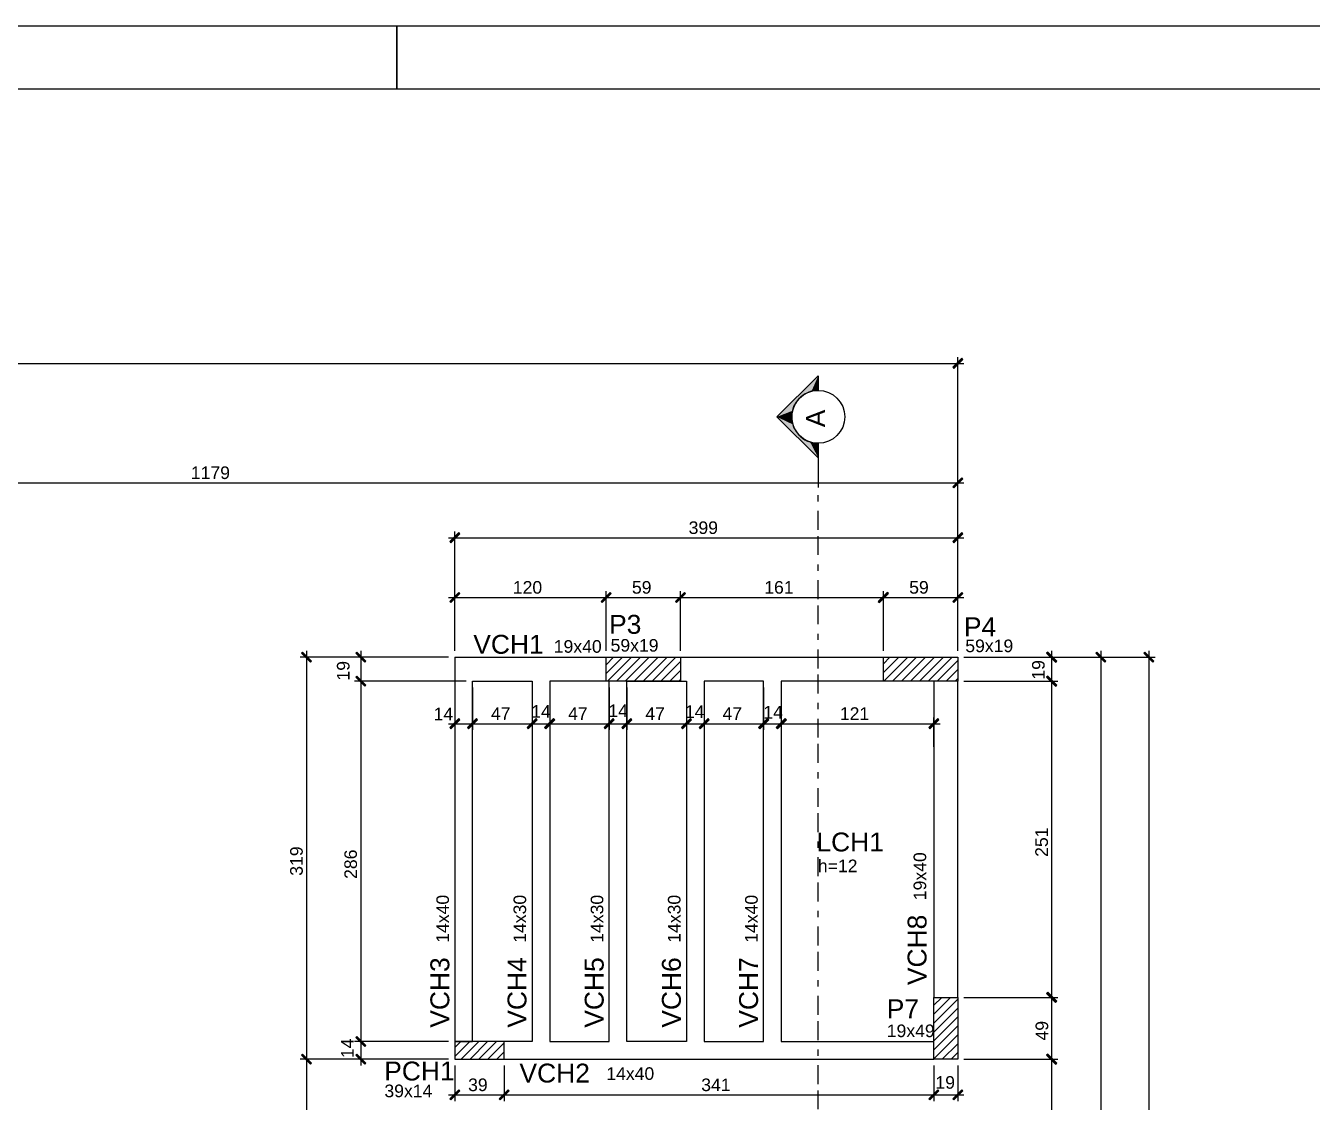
# Model space of a CAD drawing. Extents: x 0 to 119, y 0 to 84.
# Drawn here: x 39.01 to 59.43, y 67.01 to 84.1 of the extents above; entities that cross this region are included whole.
import ezdxf

# ---------------------------------------------------------------- set-up
doc = ezdxf.new("R2010")
doc.units = 0
doc.linetypes.add('ESTILO_TQS_0003', pattern=[0.92, 0.3, -0.15, 0.02, -0.15, 0.3])
for name, color, linetype in [('1', 1, 'CONTINUOUS'), ('2', 2, 'CONTINUOUS'), ('4', 4, 'CONTINUOUS'), ('5', 5, 'CONTINUOUS'), ('7', 7, 'CONTINUOUS'), ('8', 8, 'CONTINUOUS')]:
    doc.layers.add(name, color=color, linetype=linetype)
doc.styles.add('TQS_ARIAL', font='arial.ttf')

msp = doc.modelspace()

# ---------------------------------------------------------------- linework, layer by layer
at = {"layer": '1', "linetype": 'CONTINUOUS'}
for p, q in [((53.7982, 74.1764), (53.7982, 78.839615)), ((9.6182, 78.739615), (53.8982, 78.739615)), ((30.1182, 76.844087), (53.8982, 76.844087)), ((53.7982, 74.1764), (53.7982, 76.944087)), ((45.7182, 75.971842), (53.8982, 75.971842)), ((45.8182, 74.804769), (45.8182, 76.071842)), ((53.7982, 74.836222), (53.7982, 76.071842)), ((45.7182, 75.024347), (48.3182, 75.024347)), ((45.8182, 74.1764), (45.8182, 75.124347)), ((48.1182, 75.024347), (49.4982, 75.024347)), ((48.2182, 74.1764), (48.2182, 75.124347)), ((48.2182, 74.750373), (48.2182, 75.124347)), ((49.2982, 75.024347), (52.7182, 75.024347)), ((49.3982, 74.1764), (49.3982, 75.124347)), ((49.3982, 74.1764), (49.3982, 75.124347)), ((52.5182, 75.024347), (53.8982, 75.024347)), ((52.6182, 74.1764), (52.6182, 75.124347)), ((52.6182, 74.1764), (52.6182, 75.124347)), ((53.7982, 74.836222), (53.7982, 75.124347)), ((43.464158, 74.1764), (43.464158, 67.5964)), ((44.324761, 74.1764), (44.324761, 73.5964)), ((55.289246, 74.1764), (55.289246, 73.5964)), ((56.067872, 74.1764), (56.067872, 49.9064)), ((56.830962, 74.1764), (56.830962, 14.006398)), ((44.871481, 74.0764), (43.364158, 74.0764)), ((45.7182, 74.0764), (44.224761, 74.0764)), ((45.8182, 73.9764), (45.8182, 72.920392)), ((53.8982, 74.0764), (55.389246, 74.0764)), ((53.8982, 74.0764), (56.930962, 74.0764)), ((54.743723, 74.0764), (56.167872, 74.0764)), ((44.324761, 73.7964), (44.324761, 67.8764)), ((55.289246, 73.7964), (55.289246, 68.5764)), ((45.9982, 73.6964), (44.224761, 73.6964)), ((45.9982, 73.6964), (44.224761, 73.6964)), ((46.0982, 73.5964), (46.0982, 72.920392)), ((47.0432, 73.5964), (47.0432, 72.920392)), ((47.322908, 73.5964), (47.322908, 72.920392)), ((47.322908, 73.5964), (47.322908, 72.920392)), ((48.267908, 73.5964), (48.267908, 72.920392)), ((48.267908, 73.5964), (48.267908, 72.920392)), ((48.547908, 73.5964), (48.547908, 72.920392)), ((48.547908, 73.5964), (48.547908, 72.920392)), ((49.492908, 73.5964), (49.492908, 72.920392)), ((49.492908, 73.5964), (49.492908, 72.920392)), ((49.772908, 73.5964), (49.772908, 72.920392)), ((49.772908, 73.5964), (49.772908, 72.920392)), ((50.717908, 73.6964), (50.717908, 73.6964)), ((50.717908, 73.5964), (50.717908, 72.920392)), ((50.717908, 73.5964), (50.717908, 72.920392)), ((50.997908, 73.5964), (50.997908, 72.920392)), ((50.997908, 73.5964), (50.997908, 72.920392)), ((53.8982, 73.6964), (55.389246, 73.6964)), ((53.8982, 73.6964), (55.389246, 73.6964)), ((46.0982, 73.293608), (46.0982, 72.920392)), ((47.042908, 73.128426), (47.042908, 72.920392)), ((53.4182, 72.653711), (53.4182, 73.120392)), ((45.7182, 73.020392), (46.1982, 73.020392)), ((45.9982, 73.020392), (47.1432, 73.020392)), ((46.942908, 73.020392), (47.422908, 73.020392)), ((47.222908, 73.020392), (48.367908, 73.020392)), ((48.167908, 73.020392), (48.647908, 73.020392)), ((48.447908, 73.020392), (49.592908, 73.020392)), ((49.392908, 73.020392), (49.872908, 73.020392)), ((49.672908, 73.020392), (50.817908, 73.020392)), ((50.617908, 73.020392), (51.097908, 73.020392)), ((50.897908, 73.020392), (53.5182, 73.020392)), ((53.8982, 68.6764), (55.389246, 68.6764)), ((54.442193, 68.6764), (55.389246, 68.6764)), ((55.289246, 68.7764), (55.289246, 67.5964)), ((44.324761, 68.0764), (44.324761, 67.5964)), ((43.464158, 67.7964), (43.464158, 63.886402)), ((45.7182, 67.9764), (44.224761, 67.9764)), ((45.7182, 67.9764), (44.224761, 67.9764)), ((55.289246, 67.7964), (55.289246, 65.886398)), ((44.871481, 67.6964), (43.364158, 67.6964)), ((45.7182, 67.6964), (43.364158, 67.6964)), ((45.7182, 67.6964), (44.224761, 67.6964)), ((45.8182, 67.5964), (45.8182, 67.027894)), ((46.59847, 67.5964), (46.59847, 67.027894)), ((53.418116, 67.5964), (53.418116, 67.027894)), ((53.7982, 67.5964), (53.7982, 67.027894)), ((53.8982, 67.6964), (55.389246, 67.6964)), ((53.8982, 67.6964), (55.389246, 67.6964)), ((46.59847, 67.4964), (46.59847, 67.027894)), ((53.418116, 67.212147), (53.418116, 67.027894)), ((45.7182, 67.127894), (46.69847, 67.127894)), ((46.49847, 67.127894), (53.518116, 67.127894)), ((53.318116, 67.127894), (53.8982, 67.127894))]:
    msp.add_line(p, q, dxfattribs=at)
for points in [[(0.000085, 84.100046), (21.000085, 84.100046), (21.000085, 83.100046), (21.000085, 84.100046), (32.900085, 84.100046), (32.900085, 83.100046), (32.900085, 84.100046), (44.900085, 84.100046), (44.900085, 83.100046), (44.900085, 84.100046), (63.400085, 84.100046)], [(53.736317, 78.660055), (53.879223, 78.80296), (53.861545, 78.820638), (53.718639, 78.677733), (53.736317, 78.660055)], [(51.585806, 77.240527), (50.929751, 77.891156), (51.585806, 78.541784), (51.585806, 78.311129), (51.553298, 78.309869), (51.516694, 78.305403), (51.477413, 78.2969), (51.438238, 78.284349), (51.402926, 78.26922), (51.36793, 78.250193), (51.338389, 78.230511), (51.308993, 78.206991), (51.283447, 78.182629), (51.251953, 78.145949), (51.223557, 78.103648), (51.206916, 78.072319), (51.190233, 78.032223), (51.177099, 77.987778), (51.168398, 77.937504), (51.165853, 77.895255), (51.166985, 77.860059), (51.173485, 77.811348), (51.183655, 77.770111), (51.200046, 77.725123), (51.219115, 77.686423), (51.241335, 77.650912), (51.266129, 77.618788), (51.297272, 77.58599), (51.33625, 77.553369), (51.373835, 77.528601), (51.415413, 77.507302), (51.454892, 77.492108), (51.488979, 77.482497), (51.524565, 77.475672), (51.560563, 77.471942), (51.585806, 77.471183), (51.585806, 77.240527)], [(53.736317, 76.764527), (53.879223, 76.907432), (53.861545, 76.92511), (53.718639, 76.782204), (53.736317, 76.764527)], [(45.756317, 75.892281), (45.899223, 76.035187), (45.881545, 76.052865), (45.738639, 75.909959), (45.756317, 75.892281)], [(53.736317, 75.892281), (53.879223, 76.035187), (53.861545, 76.052865), (53.718639, 75.909959), (53.736317, 75.892281)], [(45.756317, 74.944786), (45.899223, 75.087692), (45.881545, 75.10537), (45.738639, 74.962464), (45.756317, 74.944786)], [(48.156317, 74.944786), (48.299223, 75.087692), (48.281545, 75.10537), (48.138639, 74.962464), (48.156317, 74.944786)], [(48.156317, 74.944786), (48.299223, 75.087692), (48.281545, 75.10537), (48.138639, 74.962464), (48.156317, 74.944786)], [(49.336317, 74.944786), (49.479223, 75.087692), (49.461545, 75.10537), (49.318639, 74.962464), (49.336317, 74.944786)], [(49.336317, 74.944786), (49.479223, 75.087692), (49.461545, 75.10537), (49.318639, 74.962464), (49.336317, 74.944786)], [(52.556317, 74.944786), (52.699223, 75.087692), (52.681545, 75.10537), (52.538639, 74.962464), (52.556317, 74.944786)], [(52.556317, 74.944786), (52.699223, 75.087692), (52.681545, 75.10537), (52.538639, 74.962464), (52.556317, 74.944786)], [(53.736317, 74.944786), (53.879223, 75.087692), (53.861545, 75.10537), (53.718639, 74.962464), (53.736317, 74.944786)], [(43.384598, 74.138283), (43.527503, 73.995377), (43.545181, 74.013055), (43.402275, 74.155961), (43.384598, 74.138283)], [(44.245201, 74.138283), (44.388106, 73.995377), (44.405784, 74.013055), (44.262878, 74.155961), (44.245201, 74.138283)], [(55.209685, 74.138283), (55.352591, 73.995377), (55.370269, 74.013055), (55.227363, 74.155961), (55.209685, 74.138283)], [(55.988311, 74.138283), (56.131217, 73.995377), (56.148894, 74.013055), (56.005989, 74.155961), (55.988311, 74.138283)], [(56.751402, 74.138283), (56.894307, 73.995377), (56.911985, 74.013055), (56.76908, 74.155961), (56.751402, 74.138283)], [(44.245201, 73.758283), (44.388106, 73.615377), (44.405784, 73.633055), (44.262878, 73.775961), (44.245201, 73.758283)], [(44.245201, 73.758283), (44.388106, 73.615377), (44.405784, 73.633055), (44.262878, 73.775961), (44.245201, 73.758283)], [(55.209685, 73.758283), (55.352591, 73.615377), (55.370269, 73.633055), (55.227363, 73.775961), (55.209685, 73.758283)], [(55.209685, 73.758283), (55.352591, 73.615377), (55.370269, 73.633055), (55.227363, 73.775961), (55.209685, 73.758283)], [(45.756317, 72.940831), (45.899223, 73.083737), (45.881545, 73.101414), (45.738639, 72.958509), (45.756317, 72.940831)], [(46.036317, 72.940831), (46.179223, 73.083737), (46.161545, 73.101414), (46.018639, 72.958509), (46.036317, 72.940831)], [(46.036317, 72.940831), (46.179223, 73.083737), (46.161545, 73.101414), (46.018639, 72.958509), (46.036317, 72.940831)], [(46.981025, 72.940831), (47.123931, 73.083737), (47.106253, 73.101414), (46.963348, 72.958509), (46.981025, 72.940831)], [(46.981317, 72.940831), (47.124223, 73.083737), (47.106545, 73.101414), (46.963639, 72.958509), (46.981317, 72.940831)], [(47.261025, 72.940831), (47.403931, 73.083737), (47.386253, 73.101414), (47.243348, 72.958509), (47.261025, 72.940831)], [(47.261025, 72.940831), (47.403931, 73.083737), (47.386253, 73.101414), (47.243348, 72.958509), (47.261025, 72.940831)], [(48.206025, 72.940831), (48.348931, 73.083737), (48.331253, 73.101414), (48.188348, 72.958509), (48.206025, 72.940831)], [(48.206025, 72.940831), (48.348931, 73.083737), (48.331253, 73.101414), (48.188348, 72.958509), (48.206025, 72.940831)], [(48.486025, 72.940831), (48.628931, 73.083737), (48.611253, 73.101414), (48.468348, 72.958509), (48.486025, 72.940831)], [(48.486025, 72.940831), (48.628931, 73.083737), (48.611253, 73.101414), (48.468348, 72.958509), (48.486025, 72.940831)], [(49.431025, 72.940831), (49.573931, 73.083737), (49.556253, 73.101414), (49.413348, 72.958509), (49.431025, 72.940831)], [(49.431025, 72.940831), (49.573931, 73.083737), (49.556253, 73.101414), (49.413348, 72.958509), (49.431025, 72.940831)], [(49.711025, 72.940831), (49.853931, 73.083737), (49.836253, 73.101414), (49.693348, 72.958509), (49.711025, 72.940831)], [(49.711025, 72.940831), (49.853931, 73.083737), (49.836253, 73.101414), (49.693348, 72.958509), (49.711025, 72.940831)], [(50.656025, 72.940831), (50.798931, 73.083737), (50.781253, 73.101414), (50.638348, 72.958509), (50.656025, 72.940831)], [(50.656025, 72.940831), (50.798931, 73.083737), (50.781253, 73.101414), (50.638348, 72.958509), (50.656025, 72.940831)], [(50.936025, 72.940831), (51.078931, 73.083737), (51.061253, 73.101414), (50.918348, 72.958509), (50.936025, 72.940831)], [(50.936025, 72.940831), (51.078931, 73.083737), (51.061253, 73.101414), (50.918348, 72.958509), (50.936025, 72.940831)], [(53.356317, 72.940831), (53.499223, 73.083737), (53.481545, 73.101414), (53.338639, 72.958509), (53.356317, 72.940831)], [(55.209685, 68.738283), (55.352591, 68.595377), (55.370269, 68.613055), (55.227363, 68.755961), (55.209685, 68.738283)], [(55.209685, 68.738283), (55.352591, 68.595377), (55.370269, 68.613055), (55.227363, 68.755961), (55.209685, 68.738283)], [(44.245201, 68.038283), (44.388106, 67.895377), (44.405784, 67.913055), (44.262878, 68.055961), (44.245201, 68.038283)], [(44.245201, 68.038283), (44.388106, 67.895377), (44.405784, 67.913055), (44.262878, 68.055961), (44.245201, 68.038283)], [(43.384598, 67.758283), (43.527503, 67.615377), (43.545181, 67.633055), (43.402275, 67.775961), (43.384598, 67.758283)], [(43.384598, 67.758283), (43.527503, 67.615377), (43.545181, 67.633055), (43.402275, 67.775961), (43.384598, 67.758283)], [(44.245201, 67.758283), (44.388106, 67.615377), (44.405784, 67.633055), (44.262878, 67.775961), (44.245201, 67.758283)], [(55.209685, 67.758283), (55.352591, 67.615377), (55.370269, 67.633055), (55.227363, 67.775961), (55.209685, 67.758283)], [(55.209685, 67.758283), (55.352591, 67.615377), (55.370269, 67.633055), (55.227363, 67.775961), (55.209685, 67.758283)], [(45.756317, 67.048333), (45.899223, 67.191239), (45.881545, 67.208917), (45.738639, 67.066011), (45.756317, 67.048333)], [(46.536587, 67.048333), (46.679493, 67.191239), (46.661815, 67.208917), (46.518909, 67.066011), (46.536587, 67.048333)], [(46.536587, 67.048333), (46.679493, 67.191239), (46.661815, 67.208917), (46.518909, 67.066011), (46.536587, 67.048333)], [(53.356233, 67.048333), (53.499139, 67.191239), (53.481461, 67.208917), (53.338556, 67.066011), (53.356233, 67.048333)], [(53.356233, 67.048333), (53.499139, 67.191239), (53.481461, 67.208917), (53.338556, 67.066011), (53.356233, 67.048333)], [(53.736317, 67.048333), (53.879223, 67.191239), (53.861545, 67.208917), (53.718639, 67.066011), (53.736317, 67.048333)]]:
    msp.add_lwpolyline(points, dxfattribs=at)
for points in [[(53.736317, 78.660055), (53.861545, 78.820638), (53.718639, 78.677733)], [(53.736317, 78.660055), (53.879223, 78.80296), (53.861545, 78.820638)], [(53.736317, 78.660055), (53.718639, 78.677733), (53.736317, 78.660055)], [(50.929751, 77.891156), (51.585806, 78.541784), (51.251953, 78.145949)], [(51.585806, 78.541784), (51.283447, 78.182629), (51.251953, 78.145949)], [(51.585806, 78.541784), (51.308993, 78.206991), (51.283447, 78.182629)], [(51.585806, 78.541784), (51.338389, 78.230511), (51.308993, 78.206991)], [(51.585806, 78.541784), (51.36793, 78.250193), (51.338389, 78.230511)], [(51.585806, 78.541784), (51.402926, 78.26922), (51.36793, 78.250193)], [(51.585806, 78.541784), (51.438238, 78.284349), (51.402926, 78.26922)], [(51.585806, 78.541784), (51.477413, 78.2969), (51.438238, 78.284349)], [(51.585806, 78.541784), (51.516694, 78.305403), (51.477413, 78.2969)], [(51.585806, 78.541784), (51.553298, 78.309869), (51.516694, 78.305403)], [(51.585806, 78.541784), (51.585806, 78.311129), (51.553298, 78.309869)], [(50.929751, 77.891156), (51.251953, 78.145949), (51.223557, 78.103648)], [(50.929751, 77.891156), (51.223557, 78.103648), (51.206916, 78.072319)], [(50.929751, 77.891156), (51.206916, 78.072319), (51.190233, 78.032223)], [(50.929751, 77.891156), (51.190233, 78.032223), (51.177099, 77.987778)], [(50.929751, 77.891156), (51.177099, 77.987778), (51.168398, 77.937504)], [(50.929751, 77.891156), (51.168398, 77.937504), (51.165853, 77.895255)], [(50.929751, 77.891156), (51.165853, 77.895255), (51.166985, 77.860059)], [(51.585806, 77.240527), (50.929751, 77.891156), (51.266129, 77.618788)], [(50.929751, 77.891156), (51.166985, 77.860059), (51.173485, 77.811348)], [(50.929751, 77.891156), (51.173485, 77.811348), (51.183655, 77.770111)], [(50.929751, 77.891156), (51.183655, 77.770111), (51.200046, 77.725123)], [(50.929751, 77.891156), (51.200046, 77.725123), (51.219115, 77.686423)], [(50.929751, 77.891156), (51.219115, 77.686423), (51.241335, 77.650912)], [(50.929751, 77.891156), (51.241335, 77.650912), (51.266129, 77.618788)], [(51.585806, 77.240527), (51.266129, 77.618788), (51.297272, 77.58599)], [(51.585806, 77.240527), (51.297272, 77.58599), (51.33625, 77.553369)], [(51.585806, 77.240527), (51.33625, 77.553369), (51.373835, 77.528601)], [(51.585806, 77.240527), (51.373835, 77.528601), (51.415413, 77.507302)], [(51.585806, 77.240527), (51.415413, 77.507302), (51.454892, 77.492108)], [(51.585806, 77.240527), (51.454892, 77.492108), (51.488979, 77.482497)], [(51.585806, 77.240527), (51.488979, 77.482497), (51.524565, 77.475672)], [(51.585806, 77.240527), (51.524565, 77.475672), (51.560563, 77.471942)], [(51.585806, 77.240527), (51.560563, 77.471942), (51.585806, 77.471183)], [(53.736317, 76.764527), (53.861545, 76.92511), (53.718639, 76.782204)], [(53.736317, 76.764527), (53.718639, 76.782204), (53.736317, 76.764527)], [(53.736317, 76.764527), (53.879223, 76.907432), (53.861545, 76.92511)], [(45.756317, 75.892281), (45.881545, 76.052865), (45.738639, 75.909959)], [(45.756317, 75.892281), (45.899223, 76.035187), (45.881545, 76.052865)], [(53.736317, 75.892281), (53.861545, 76.052865), (53.718639, 75.909959)], [(53.736317, 75.892281), (53.879223, 76.035187), (53.861545, 76.052865)], [(45.756317, 75.892281), (45.738639, 75.909959), (45.756317, 75.892281)], [(53.736317, 75.892281), (53.718639, 75.909959), (53.736317, 75.892281)], [(45.756317, 74.944786), (45.881545, 75.10537), (45.738639, 74.962464)], [(45.756317, 74.944786), (45.738639, 74.962464), (45.756317, 74.944786)], [(45.756317, 74.944786), (45.899223, 75.087692), (45.881545, 75.10537)], [(48.156317, 74.944786), (48.281545, 75.10537), (48.138639, 74.962464)], [(48.156317, 74.944786), (48.281545, 75.10537), (48.138639, 74.962464)], [(48.156317, 74.944786), (48.138639, 74.962464), (48.156317, 74.944786)], [(48.156317, 74.944786), (48.138639, 74.962464), (48.156317, 74.944786)], [(48.156317, 74.944786), (48.299223, 75.087692), (48.281545, 75.10537)], [(48.156317, 74.944786), (48.299223, 75.087692), (48.281545, 75.10537)], [(49.336317, 74.944786), (49.461545, 75.10537), (49.318639, 74.962464)], [(49.336317, 74.944786), (49.461545, 75.10537), (49.318639, 74.962464)], [(49.336317, 74.944786), (49.318639, 74.962464), (49.336317, 74.944786)], [(49.336317, 74.944786), (49.318639, 74.962464), (49.336317, 74.944786)], [(49.336317, 74.944786), (49.479223, 75.087692), (49.461545, 75.10537)], [(49.336317, 74.944786), (49.479223, 75.087692), (49.461545, 75.10537)], [(52.556317, 74.944786), (52.681545, 75.10537), (52.538639, 74.962464)], [(52.556317, 74.944786), (52.681545, 75.10537), (52.538639, 74.962464)], [(52.556317, 74.944786), (52.538639, 74.962464), (52.556317, 74.944786)], [(52.556317, 74.944786), (52.538639, 74.962464), (52.556317, 74.944786)], [(52.556317, 74.944786), (52.699223, 75.087692), (52.681545, 75.10537)], [(52.556317, 74.944786), (52.699223, 75.087692), (52.681545, 75.10537)], [(53.736317, 74.944786), (53.861545, 75.10537), (53.718639, 74.962464)], [(53.736317, 74.944786), (53.718639, 74.962464), (53.736317, 74.944786)], [(53.736317, 74.944786), (53.879223, 75.087692), (53.861545, 75.10537)], [(43.384598, 74.138283), (43.545181, 74.013055), (43.402275, 74.155961)], [(43.384598, 74.138283), (43.402275, 74.155961), (43.384598, 74.138283)], [(43.384598, 74.138283), (43.527503, 73.995377), (43.545181, 74.013055)], [(44.245201, 74.138283), (44.405784, 74.013055), (44.262878, 74.155961)], [(44.245201, 74.138283), (44.262878, 74.155961), (44.245201, 74.138283)], [(44.245201, 74.138283), (44.388106, 73.995377), (44.405784, 74.013055)], [(55.209685, 74.138283), (55.370269, 74.013055), (55.227363, 74.155961)], [(55.209685, 74.138283), (55.227363, 74.155961), (55.209685, 74.138283)], [(55.209685, 74.138283), (55.352591, 73.995377), (55.370269, 74.013055)], [(55.988311, 74.138283), (56.148894, 74.013055), (56.005989, 74.155961)], [(55.988311, 74.138283), (56.005989, 74.155961), (55.988311, 74.138283)], [(55.988311, 74.138283), (56.131217, 73.995377), (56.148894, 74.013055)], [(56.751402, 74.138283), (56.911985, 74.013055), (56.76908, 74.155961)], [(56.751402, 74.138283), (56.76908, 74.155961), (56.751402, 74.138283)], [(56.751402, 74.138283), (56.894307, 73.995377), (56.911985, 74.013055)], [(44.245201, 73.758283), (44.405784, 73.633055), (44.262878, 73.775961)], [(44.245201, 73.758283), (44.262878, 73.775961), (44.245201, 73.758283)], [(44.245201, 73.758283), (44.405784, 73.633055), (44.262878, 73.775961)], [(44.245201, 73.758283), (44.262878, 73.775961), (44.245201, 73.758283)], [(44.245201, 73.758283), (44.388106, 73.615377), (44.405784, 73.633055)], [(44.245201, 73.758283), (44.388106, 73.615377), (44.405784, 73.633055)], [(55.209685, 73.758283), (55.370269, 73.633055), (55.227363, 73.775961)], [(55.209685, 73.758283), (55.227363, 73.775961), (55.209685, 73.758283)], [(55.209685, 73.758283), (55.370269, 73.633055), (55.227363, 73.775961)], [(55.209685, 73.758283), (55.227363, 73.775961), (55.209685, 73.758283)], [(55.209685, 73.758283), (55.352591, 73.615377), (55.370269, 73.633055)], [(55.209685, 73.758283), (55.352591, 73.615377), (55.370269, 73.633055)], [(45.756317, 72.940831), (45.881545, 73.101414), (45.738639, 72.958509)], [(45.756317, 72.940831), (45.899223, 73.083737), (45.881545, 73.101414)], [(46.036317, 72.940831), (46.161545, 73.101414), (46.018639, 72.958509)], [(46.036317, 72.940831), (46.161545, 73.101414), (46.018639, 72.958509)], [(46.036317, 72.940831), (46.179223, 73.083737), (46.161545, 73.101414)], [(46.036317, 72.940831), (46.179223, 73.083737), (46.161545, 73.101414)], [(46.981025, 72.940831), (47.106253, 73.101414), (46.963348, 72.958509)], [(46.981317, 72.940831), (47.106545, 73.101414), (46.963639, 72.958509)], [(46.981025, 72.940831), (47.123931, 73.083737), (47.106253, 73.101414)], [(46.981317, 72.940831), (47.124223, 73.083737), (47.106545, 73.101414)], [(47.261025, 72.940831), (47.386253, 73.101414), (47.243348, 72.958509)], [(47.261025, 72.940831), (47.386253, 73.101414), (47.243348, 72.958509)], [(47.261025, 72.940831), (47.403931, 73.083737), (47.386253, 73.101414)], [(47.261025, 72.940831), (47.403931, 73.083737), (47.386253, 73.101414)], [(48.206025, 72.940831), (48.331253, 73.101414), (48.188348, 72.958509)], [(48.206025, 72.940831), (48.331253, 73.101414), (48.188348, 72.958509)], [(48.206025, 72.940831), (48.348931, 73.083737), (48.331253, 73.101414)], [(48.206025, 72.940831), (48.348931, 73.083737), (48.331253, 73.101414)], [(48.486025, 72.940831), (48.611253, 73.101414), (48.468348, 72.958509)], [(48.486025, 72.940831), (48.611253, 73.101414), (48.468348, 72.958509)], [(48.486025, 72.940831), (48.628931, 73.083737), (48.611253, 73.101414)], [(48.486025, 72.940831), (48.628931, 73.083737), (48.611253, 73.101414)], [(49.431025, 72.940831), (49.556253, 73.101414), (49.413348, 72.958509)], [(49.431025, 72.940831), (49.556253, 73.101414), (49.413348, 72.958509)], [(49.431025, 72.940831), (49.573931, 73.083737), (49.556253, 73.101414)], [(49.431025, 72.940831), (49.573931, 73.083737), (49.556253, 73.101414)], [(49.711025, 72.940831), (49.836253, 73.101414), (49.693348, 72.958509)], [(49.711025, 72.940831), (49.836253, 73.101414), (49.693348, 72.958509)], [(49.711025, 72.940831), (49.853931, 73.083737), (49.836253, 73.101414)], [(49.711025, 72.940831), (49.853931, 73.083737), (49.836253, 73.101414)], [(50.656025, 72.940831), (50.781253, 73.101414), (50.638348, 72.958509)], [(50.656025, 72.940831), (50.781253, 73.101414), (50.638348, 72.958509)], [(50.656025, 72.940831), (50.798931, 73.083737), (50.781253, 73.101414)], [(50.656025, 72.940831), (50.798931, 73.083737), (50.781253, 73.101414)], [(50.936025, 72.940831), (51.061253, 73.101414), (50.918348, 72.958509)], [(50.936025, 72.940831), (51.061253, 73.101414), (50.918348, 72.958509)], [(50.936025, 72.940831), (51.078931, 73.083737), (51.061253, 73.101414)], [(50.936025, 72.940831), (51.078931, 73.083737), (51.061253, 73.101414)], [(53.356317, 72.940831), (53.481545, 73.101414), (53.338639, 72.958509)], [(53.356317, 72.940831), (53.499223, 73.083737), (53.481545, 73.101414)], [(45.756317, 72.940831), (45.738639, 72.958509), (45.756317, 72.940831)], [(46.036317, 72.940831), (46.018639, 72.958509), (46.036317, 72.940831)], [(46.036317, 72.940831), (46.018639, 72.958509), (46.036317, 72.940831)], [(46.981025, 72.940831), (46.963348, 72.958509), (46.981025, 72.940831)], [(46.981317, 72.940831), (46.963639, 72.958509), (46.981317, 72.940831)], [(47.261025, 72.940831), (47.243348, 72.958509), (47.261025, 72.940831)], [(47.261025, 72.940831), (47.243348, 72.958509), (47.261025, 72.940831)], [(48.206025, 72.940831), (48.188348, 72.958509), (48.206025, 72.940831)], [(48.206025, 72.940831), (48.188348, 72.958509), (48.206025, 72.940831)], [(48.486025, 72.940831), (48.468348, 72.958509), (48.486025, 72.940831)], [(48.486025, 72.940831), (48.468348, 72.958509), (48.486025, 72.940831)], [(49.431025, 72.940831), (49.413348, 72.958509), (49.431025, 72.940831)], [(49.431025, 72.940831), (49.413348, 72.958509), (49.431025, 72.940831)], [(49.711025, 72.940831), (49.693348, 72.958509), (49.711025, 72.940831)], [(49.711025, 72.940831), (49.693348, 72.958509), (49.711025, 72.940831)], [(50.656025, 72.940831), (50.638348, 72.958509), (50.656025, 72.940831)], [(50.656025, 72.940831), (50.638348, 72.958509), (50.656025, 72.940831)], [(50.936025, 72.940831), (50.918348, 72.958509), (50.936025, 72.940831)], [(50.936025, 72.940831), (50.918348, 72.958509), (50.936025, 72.940831)], [(53.356317, 72.940831), (53.338639, 72.958509), (53.356317, 72.940831)], [(55.209685, 68.738283), (55.370269, 68.613055), (55.227363, 68.755961)], [(55.209685, 68.738283), (55.227363, 68.755961), (55.209685, 68.738283)], [(55.209685, 68.738283), (55.370269, 68.613055), (55.227363, 68.755961)], [(55.209685, 68.738283), (55.227363, 68.755961), (55.209685, 68.738283)], [(55.209685, 68.738283), (55.352591, 68.595377), (55.370269, 68.613055)], [(55.209685, 68.738283), (55.352591, 68.595377), (55.370269, 68.613055)], [(44.245201, 68.038283), (44.405784, 67.913055), (44.262878, 68.055961)], [(44.245201, 68.038283), (44.262878, 68.055961), (44.245201, 68.038283)], [(44.245201, 68.038283), (44.405784, 67.913055), (44.262878, 68.055961)], [(44.245201, 68.038283), (44.262878, 68.055961), (44.245201, 68.038283)], [(44.245201, 68.038283), (44.388106, 67.895377), (44.405784, 67.913055)], [(44.245201, 68.038283), (44.388106, 67.895377), (44.405784, 67.913055)], [(43.384598, 67.758283), (43.545181, 67.633055), (43.402275, 67.775961)], [(43.384598, 67.758283), (43.402275, 67.775961), (43.384598, 67.758283)], [(43.384598, 67.758283), (43.545181, 67.633055), (43.402275, 67.775961)], [(43.384598, 67.758283), (43.402275, 67.775961), (43.384598, 67.758283)], [(43.384598, 67.758283), (43.527503, 67.615377), (43.545181, 67.633055)], [(43.384598, 67.758283), (43.527503, 67.615377), (43.545181, 67.633055)], [(44.245201, 67.758283), (44.405784, 67.633055), (44.262878, 67.775961)], [(44.245201, 67.758283), (44.262878, 67.775961), (44.245201, 67.758283)], [(44.245201, 67.758283), (44.388106, 67.615377), (44.405784, 67.633055)], [(55.209685, 67.758283), (55.370269, 67.633055), (55.227363, 67.775961)], [(55.209685, 67.758283), (55.227363, 67.775961), (55.209685, 67.758283)], [(55.209685, 67.758283), (55.370269, 67.633055), (55.227363, 67.775961)], [(55.209685, 67.758283), (55.227363, 67.775961), (55.209685, 67.758283)], [(55.209685, 67.758283), (55.352591, 67.615377), (55.370269, 67.633055)], [(55.209685, 67.758283), (55.352591, 67.615377), (55.370269, 67.633055)], [(45.756317, 67.048333), (45.881545, 67.208917), (45.738639, 67.066011)], [(45.756317, 67.048333), (45.899223, 67.191239), (45.881545, 67.208917)], [(46.536587, 67.048333), (46.661815, 67.208917), (46.518909, 67.066011)], [(46.536587, 67.048333), (46.661815, 67.208917), (46.518909, 67.066011)], [(46.536587, 67.048333), (46.679493, 67.191239), (46.661815, 67.208917)], [(46.536587, 67.048333), (46.679493, 67.191239), (46.661815, 67.208917)], [(53.356233, 67.048333), (53.481461, 67.208917), (53.338556, 67.066011)], [(53.356233, 67.048333), (53.481461, 67.208917), (53.338556, 67.066011)], [(53.356233, 67.048333), (53.499139, 67.191239), (53.481461, 67.208917)], [(53.356233, 67.048333), (53.499139, 67.191239), (53.481461, 67.208917)], [(53.736317, 67.048333), (53.861545, 67.208917), (53.718639, 67.066011)], [(53.736317, 67.048333), (53.879223, 67.191239), (53.861545, 67.208917)], [(45.756317, 67.048333), (45.738639, 67.066011), (45.756317, 67.048333)], [(46.536587, 67.048333), (46.518909, 67.066011), (46.536587, 67.048333)], [(46.536587, 67.048333), (46.518909, 67.066011), (46.536587, 67.048333)], [(53.356233, 67.048333), (53.338556, 67.066011), (53.356233, 67.048333)], [(53.356233, 67.048333), (53.338556, 67.066011), (53.356233, 67.048333)], [(53.736317, 67.048333), (53.718639, 67.066011), (53.736317, 67.048333)]]:
    msp.add_solid(points, dxfattribs=at)
at = {"layer": '2', "linetype": 'CONTINUOUS'}
for p, q in [((50.929751, 77.891156), (51.585806, 78.541784)), ((51.585806, 78.541784), (51.585806, 78.311129)), ((51.585806, 77.240527), (50.929751, 77.891156)), ((51.585806, 77.471183), (51.585806, 76.770166)), ((53.7982, 74.736222), (53.7982, 74.736222)), ((53.7982, 74.736222), (53.7982, 74.736222)), ((45.8182, 74.704769), (45.8182, 74.704769)), ((48.2182, 74.650373), (48.2182, 74.650373)), ((44.971481, 74.0764), (44.971481, 74.0764)), ((45.8182, 74.0764), (45.8182, 74.0764)), ((45.8182, 74.0764), (45.8182, 74.0764)), ((45.8182, 74.0764), (45.8182, 74.0764)), ((48.2182, 73.815465), (48.479135, 74.0764)), ((48.2182, 73.956887), (48.337713, 74.0764)), ((48.2182, 74.0764), (48.2182, 74.0764)), ((48.240556, 73.6964), (48.620556, 74.0764)), ((48.381977, 73.6964), (48.761977, 74.0764)), ((48.523399, 73.6964), (48.903399, 74.0764)), ((48.66482, 73.6964), (49.04482, 74.0764)), ((48.806241, 73.6964), (49.186241, 74.0764)), ((48.947663, 73.6964), (49.327663, 74.0764)), ((49.089084, 73.6964), (49.3982, 74.005516)), ((49.3982, 74.0764), (49.3982, 74.0764)), ((49.3982, 74.0764), (49.3982, 74.0764)), ((52.6182, 73.831403), (52.863197, 74.0764)), ((52.6182, 73.972825), (52.721775, 74.0764)), ((52.6182, 74.0764), (52.6182, 74.0764)), ((52.6182, 74.0764), (52.6182, 74.0764)), ((52.624618, 73.6964), (53.004618, 74.0764)), ((52.766039, 73.6964), (53.146039, 74.0764)), ((52.907461, 73.6964), (53.287461, 74.0764)), ((53.048882, 73.6964), (53.428882, 74.0764)), ((53.190303, 73.6964), (53.570303, 74.0764)), ((53.331725, 73.6964), (53.711725, 74.0764)), ((53.473146, 73.6964), (53.7982, 74.021454)), ((53.7982, 74.0764), (53.7982, 74.0764)), ((53.7982, 74.0764), (53.7982, 74.0764)), ((53.7982, 74.0764), (53.7982, 74.0764)), ((53.7982, 74.0764), (53.7982, 74.0764)), ((54.643723, 74.0764), (54.643723, 74.0764)), ((49.230505, 73.6964), (49.3982, 73.864095)), ((49.371927, 73.6964), (49.3982, 73.722673)), ((53.614567, 73.6964), (53.7982, 73.880033)), ((53.755989, 73.6964), (53.7982, 73.738611)), ((46.0982, 73.6964), (46.0982, 73.6964)), ((46.0982, 73.6964), (46.0982, 73.6964)), ((46.0982, 73.6964), (46.0982, 73.6964)), ((47.0432, 73.6964), (47.0432, 73.6964)), ((47.322908, 73.6964), (47.322908, 73.6964)), ((47.322908, 73.6964), (47.322908, 73.6964)), ((48.267908, 73.6964), (48.267908, 73.6964)), ((48.267908, 73.6964), (48.267908, 73.6964)), ((48.547908, 73.6964), (48.547908, 73.6964)), ((48.547908, 73.6964), (48.547908, 73.6964)), ((49.492908, 73.6964), (49.492908, 73.6964)), ((49.492908, 73.6964), (49.492908, 73.6964)), ((49.772908, 73.6964), (49.772908, 73.6964)), ((49.772908, 73.6964), (49.772908, 73.6964)), ((50.717908, 73.6964), (50.717908, 73.6964)), ((50.717908, 73.6964), (50.717908, 73.6964)), ((50.997908, 73.6964), (50.997908, 73.6964)), ((50.997908, 73.6964), (50.997908, 73.6964)), ((53.7982, 73.6964), (53.7982, 73.6964)), ((53.7982, 73.6964), (53.7982, 73.6964)), ((46.0982, 73.393608), (46.0982, 73.393608)), ((47.042908, 73.228426), (47.042908, 73.228426)), ((53.4182, 72.553711), (53.4182, 72.553711)), ((53.4182, 68.408864), (53.685736, 68.6764)), ((53.4182, 68.550285), (53.544315, 68.6764)), ((53.4182, 68.267442), (53.7982, 68.647442)), ((53.7982, 68.6764), (53.7982, 68.6764)), ((54.342193, 68.6764), (54.342193, 68.6764)), ((53.4182, 68.126021), (53.7982, 68.506021)), ((53.4182, 67.9846), (53.7982, 68.3646)), ((53.4182, 67.843178), (53.7982, 68.223178)), ((53.4182, 67.701757), (53.7982, 68.081757)), ((45.8182, 67.73851), (46.05609, 67.9764)), ((45.8182, 67.879932), (45.914668, 67.9764)), ((45.8182, 67.9764), (45.8182, 67.9764)), ((45.8182, 67.9764), (45.8182, 67.9764)), ((45.917511, 67.6964), (46.197511, 67.9764)), ((46.058933, 67.6964), (46.338933, 67.9764)), ((46.200354, 67.6964), (46.480354, 67.9764)), ((46.341775, 67.6964), (46.59847, 67.953095)), ((46.483197, 67.6964), (46.59847, 67.811673)), ((53.554264, 67.6964), (53.7982, 67.940336)), ((53.695686, 67.6964), (53.7982, 67.798914)), ((44.971481, 67.6964), (44.971481, 67.6964)), ((45.8182, 67.6964), (45.8182, 67.6964)), ((45.8182, 67.6964), (45.8182, 67.6964)), ((45.8182, 67.6964), (45.8182, 67.6964)), ((46.59847, 67.6964), (46.59847, 67.6964)), ((46.59847, 67.5964), (46.59847, 67.5964)), ((53.418116, 67.6964), (53.418116, 67.6964)), ((53.7982, 67.6964), (53.7982, 67.6964)), ((53.7982, 67.6964), (53.7982, 67.6964)), ((53.7982, 67.6964), (53.7982, 67.6964)), ((53.418116, 67.312147), (53.418116, 67.312147))]:
    msp.add_line(p, q, dxfattribs=at)
msp.add_circle((51.585806, 77.891156), 0.419973, dxfattribs=at)
at = {"layer": '4', "linetype": 'CONTINUOUS'}
for p, q in [((45.8182, 74.0764), (48.2182, 74.0764)), ((49.3982, 74.0764), (52.6182, 74.0764))]:
    msp.add_line(p, q, dxfattribs=at)
for points in [[(45.8182, 74.0764), (45.8182, 67.9764), (46.0982, 67.9764), (46.0982, 73.6964), (47.042908, 73.6964), (47.042908, 67.9764), (46.59847, 67.9764)], [(47.322908, 73.6964), (47.322908, 67.9764), (48.267908, 67.9764), (48.267908, 73.6964), (47.322908, 73.6964)], [(48.547908, 73.6964), (49.492908, 73.6964), (49.492908, 67.9764), (48.547908, 67.9764), (48.547908, 73.6964)], [(49.772908, 73.6964), (49.772908, 67.9764), (50.717908, 67.9764), (50.717908, 73.6964), (49.772908, 73.6964)], [(52.6182, 73.6964), (50.997908, 73.6964), (50.997908, 67.9764), (53.418116, 67.9764)], [(53.4182, 68.6764), (53.7982, 68.6764), (53.7982, 73.6964), (53.4182, 73.6964), (53.4182, 68.6764), (53.5182, 68.6764)], [(46.59847, 67.6964), (53.418116, 67.6964)]]:
    msp.add_lwpolyline(points, dxfattribs=at)
at = {"layer": '5', "linetype": 'CONTINUOUS'}
for points in [[(48.2182, 74.0764), (49.3982, 74.0764), (49.3982, 73.6964), (48.2182, 73.6964), (48.2182, 74.0764)], [(52.6182, 74.0764), (53.7982, 74.0764), (53.7982, 73.6964), (52.6182, 73.6964), (52.6182, 74.0764)], [(53.4182, 68.6764), (53.7982, 68.6764), (53.7982, 67.6964), (53.4182, 67.6964), (53.4182, 68.6764)], [(45.8182, 67.6964), (46.59847, 67.6964), (46.59847, 67.9764), (45.8182, 67.9764), (45.8182, 67.6964)]]:
    msp.add_lwpolyline(points, dxfattribs=at)
at = {"layer": '7', "linetype": 'CONTINUOUS'}
msp.add_line((2.500085, 83.100046), (117.900085, 83.100046), dxfattribs=at)
at = {"layer": '8', "linetype": 'ESTILO_TQS_0003'}
msp.add_line((51.585806, 11.19908), (51.585806, 76.770166), dxfattribs=at)

# ---------------------------------------------------------------- texts
at = {"layer": '1', "linetype": 'CONTINUOUS', "style": 'TQS_ARIAL'}
msp.add_text('A', height=0.3, rotation=90, dxfattribs=at).set_placement((51.693273, 77.726069))
at = {"layer": '2', "linetype": 'CONTINUOUS', "style": 'TQS_ARIAL'}
for s, p in [('1179', (41.6282, 76.904087)), ('399', (49.5282, 76.031842)), ('120', (46.7382, 75.084347)), ('59', (48.6282, 75.084347)), ('161', (50.7282, 75.084347)), ('59', (53.0282, 75.084347)), ('19x40', (47.387838, 74.146731)), ('59x19', (48.289384, 74.164131)), ('59x19', (53.918464, 74.155811)), ('14', (47.030007, 73.114684)), ('14', (48.254823, 73.125873)), ('14', (49.469282, 73.111217)), ('14', (50.713293, 73.102214)), ('14', (45.480383, 73.074478)), ('47', (46.3907, 73.080392)), ('47', (47.615408, 73.080392)), ('47', (48.840408, 73.080392)), ('47', (50.065408, 73.080392)), ('121', (51.928054, 73.080392)), ('h=12', (51.578888, 70.663134)), ('19x49', (52.672413, 68.044762)), ('39', (46.028335, 67.187894)), ('14x40', (48.221199, 67.366167)), ('341', (49.728293, 67.187894)), ('19', (53.444449, 67.225833)), ('39x14', (44.700112, 67.09119))]:
    msp.add_text(s, height=0.2, dxfattribs=at).set_placement(p)
for s, rotation, p in [('19', 90, (44.146543, 73.705198)), ('19', 90, (55.177836, 73.719256)), ('251', 90, (55.229246, 70.9064)), ('319', 90, (43.404158, 70.6064)), ('286', 90, (44.264761, 70.5564)), ('19x40', -270, (53.298141, 70.218548)), ('14x40', -270, (45.724671, 69.542244)), ('14x30', -270, (46.949379, 69.542244)), ('14x30', -270, (48.174379, 69.542244)), ('14x30', -270, (49.399379, 69.542244)), ('14x40', -270, (50.624379, 69.542244)), ('49', 90, (55.234252, 67.991155)), ('14', 90, (44.213806, 67.710824))]:
    msp.add_text(s, height=0.2, rotation=rotation, dxfattribs=at).set_placement(p)
at = {"layer": '4', "linetype": 'CONTINUOUS', "style": 'TQS_ARIAL'}
for s, p in [('P3', (48.265544, 74.447443)), ('P4', (53.897346, 74.409353)), ('VCH1', (46.110661, 74.130594)), ('LCH1', (51.555978, 70.992332)), ('P7', (52.672413, 68.344762)), ('PCH1', (44.697227, 67.356575)), ('VCH2', (46.843441, 67.324031))]:
    msp.add_text(s, height=0.3, dxfattribs=at).set_placement(p)
for s, p in [('VCH8', (53.303482, 68.870774)), ('VCH3', (45.730012, 68.194469)), ('VCH4', (46.95472, 68.194469)), ('VCH5', (48.17972, 68.194469)), ('VCH6', (49.40472, 68.194469)), ('VCH7', (50.62972, 68.194469))]:
    msp.add_text(s, height=0.3, rotation=-270, dxfattribs=at).set_placement(p)

doc.saveas('drawing.dxf')
